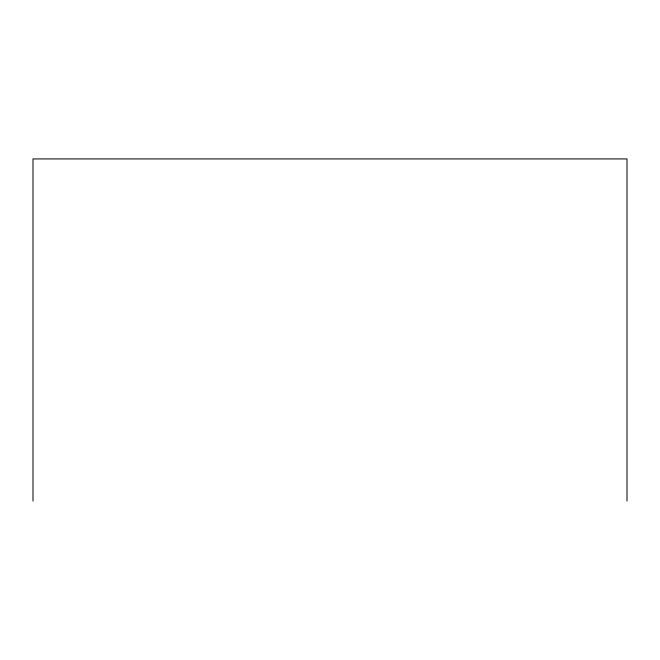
<?xml version="1.0" encoding="UTF-8"?>
<svg xmlns="http://www.w3.org/2000/svg" width="660" height="660" viewBox="0 0 660 660"><rect width="100%" height="100%" fill="white"/><g stroke="black" fill="none" stroke-linecap="round" stroke-linejoin="round"><path stroke-width="0.99" d="M627 501.072L627 158.928L33 158.928L33 501.072"/></g></svg>
